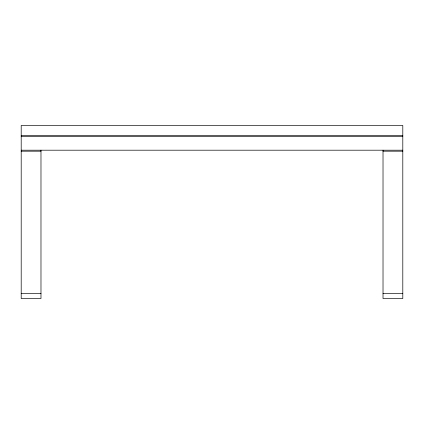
<?xml version="1.0" encoding="UTF-8"?>
<svg xmlns="http://www.w3.org/2000/svg" width="424" height="424" viewBox="0 0 424 424"><rect width="100%" height="100%" fill="white"/><g stroke="black" fill="none" stroke-linecap="round" stroke-linejoin="round"><path stroke-width="0.64" d="M21.2 135.362L402.8 135.362M21.2 136.353L402.8 136.353M21.2 150.197L402.8 150.197M21.2 151.183L40.98 151.183M383.02 151.183L402.8 151.183M21.2 293.583L40.98 293.583M383.02 293.583L402.8 293.583M383.02 150.197L383.02 298.528L402.8 298.528L402.8 125.472L21.2 125.472L21.2 298.528L40.98 298.528L40.98 150.197"/></g></svg>
